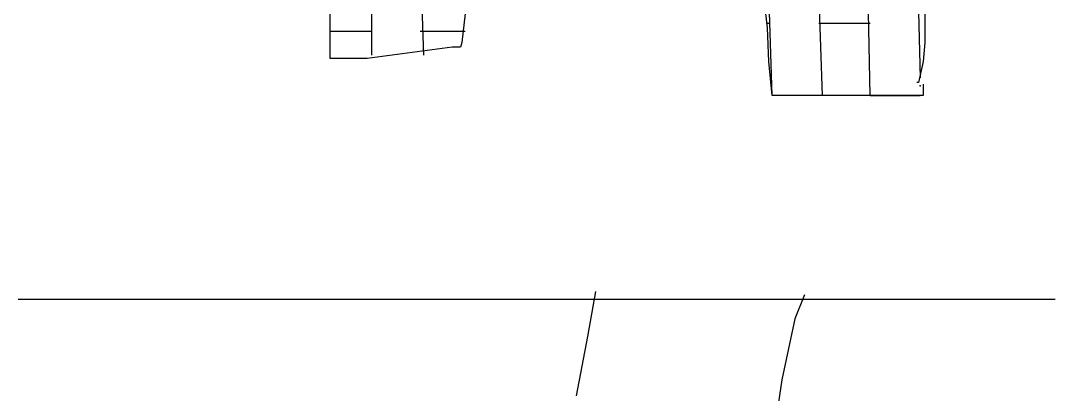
# Model space of a CAD drawing. Extents: x 731154 to 731744, y 4379381 to 4380408.
# Drawn here: x 731185.58 to 731192.02, y 4380235.47 to 4380237.8 of the extents above; entities that cross this region are included whole.
import ezdxf

# ---------------------------------------------------------------- set-up
doc = ezdxf.new("R2010")
doc.units = 0
doc.layers.get('0').update_dxf_attribs({"linetype": 'CONTINUOUS'})

msp = doc.modelspace()

# ---------------------------------------------------------------- linework, layer by layer
at = {"color": 0, "linetype": 'CONTINUOUS'}
for p, q in [((731187.51, 4380237.56), (731187.51, 4380237.9)), ((731187.51, 4380237.56), (731187.51, 4380237.9)), ((731188.35, 4380237.84), (731188.33, 4380237.66)), ((731188.35, 4380237.84), (731188.33, 4380237.66)), ((731190.23, 4380237.75), (731190.22, 4380237.84)), ((731190.23, 4380237.75), (731190.22, 4380237.84)), ((731191.21, 4380237.84), (731191.21, 4380237.66)), ((731191.21, 4380237.84), (731191.21, 4380237.66)), ((731187.51, 4380237.73), (731187.77, 4380237.73)), ((731187.51, 4380237.73), (731187.77, 4380237.73)), ((731188.07, 4380237.73), (731188.35, 4380237.73)), ((731188.07, 4380237.73), (731188.35, 4380237.73)), ((731190.23, 4380237.78), (731190.24, 4380237.78)), ((731190.23, 4380237.78), (731190.24, 4380237.78)), ((731190.24, 4380237.54), (731190.23, 4380237.75)), ((731190.24, 4380237.54), (731190.23, 4380237.75)), ((731190.55, 4380237.78), (731190.87, 4380237.78)), ((731190.55, 4380237.78), (731190.87, 4380237.78)), ((731188.33, 4380237.66), (731188.32, 4380237.63)), ((731188.33, 4380237.66), (731188.32, 4380237.63)), ((731191.21, 4380237.66), (731191.2, 4380237.54)), ((731191.21, 4380237.66), (731191.2, 4380237.54)), ((731188.27, 4380237.63), (731187.74, 4380237.56)), ((731188.27, 4380237.63), (731187.74, 4380237.56)), ((731188.32, 4380237.63), (731188.27, 4380237.63)), ((731188.32, 4380237.63), (731188.27, 4380237.63)), ((731187.74, 4380237.56), (731187.51, 4380237.56)), ((731187.74, 4380237.56), (731187.51, 4380237.56)), ((731190.26, 4380237.33), (731190.24, 4380237.54)), ((731190.26, 4380237.33), (731190.24, 4380237.54)), ((731191.2, 4380237.54), (731191.17, 4380237.41)), ((731191.2, 4380237.54), (731191.17, 4380237.41)), ((731191.17, 4380237.41), (731191.16, 4380237.41)), ((731191.17, 4380237.41), (731191.16, 4380237.41)), ((731191.2, 4380237.4), (731191.2, 4380237.33)), ((731191.2, 4380237.4), (731191.2, 4380237.33)), ((731190.72, 4380237.33), (731190.26, 4380237.33)), ((731190.72, 4380237.33), (731190.26, 4380237.33)), ((731191.2, 4380237.33), (731190.72, 4380237.33)), ((731191.2, 4380237.33), (731190.72, 4380237.33)), ((731190.87, 4380237.33), (731191.18, 4380237.33)), ((731190.87, 4380237.33), (731191.18, 4380237.33)), ((731186.18, 4380236.06), (731185.57, 4380236.06)), ((731186.18, 4380236.06), (731185.57, 4380236.06)), ((731187.2, 4380236.06), (731186.18, 4380236.06)), ((731187.2, 4380236.06), (731186.18, 4380236.06)), ((731188.07, 4380236.06), (731187.2, 4380236.06)), ((731188.07, 4380236.06), (731187.2, 4380236.06)), ((731189.16, 4380236.06), (731188.07, 4380236.06)), ((731189.16, 4380236.06), (731188.07, 4380236.06)), ((731189.16, 4380236.11), (731189.11, 4380235.83)), ((731189.16, 4380236.11), (731189.11, 4380235.83)), ((731189.42, 4380236.06), (731189.16, 4380236.06)), ((731189.42, 4380236.06), (731189.16, 4380236.06)), ((731189.97, 4380236.06), (731189.42, 4380236.06)), ((731189.97, 4380236.06), (731189.42, 4380236.06)), ((731190.45, 4380236.06), (731189.97, 4380236.06)), ((731190.45, 4380236.06), (731189.97, 4380236.06)), ((731190.46, 4380236.09), (731190.4, 4380235.94)), ((731190.46, 4380236.09), (731190.4, 4380235.94)), ((731190.82, 4380236.06), (731190.45, 4380236.06)), ((731190.82, 4380236.06), (731190.45, 4380236.06)), ((731192.02, 4380236.06), (731190.82, 4380236.06)), ((731192.02, 4380236.06), (731190.82, 4380236.06)), ((731190.4, 4380235.94), (731190.32, 4380235.56)), ((731190.4, 4380235.94), (731190.32, 4380235.56)), ((731189.11, 4380235.83), (731189.04, 4380235.46)), ((731189.11, 4380235.83), (731189.04, 4380235.46)), ((731190.32, 4380235.56), (731190.28, 4380235.29)), ((731190.32, 4380235.56), (731190.28, 4380235.29))]:
    msp.add_line(p, q, dxfattribs=at)
for points in [[(731190.26, 4380237.33), (731190.23, 4380238.24), (731190.54, 4380238.24), (731190.57, 4380237.33)], [(731190.26, 4380237.33), (731190.23, 4380238.24), (731190.54, 4380238.24), (731190.57, 4380237.33)], [(731190.87, 4380237.33), (731190.85, 4380238.26), (731191.16, 4380238.26), (731191.18, 4380237.44)], [(731190.87, 4380237.33), (731190.85, 4380238.26), (731191.16, 4380238.26), (731191.18, 4380237.44)], [(731187.77, 4380237.58), (731187.77, 4380238.19), (731188.07, 4380238.19), (731188.09, 4380237.58)], [(731187.77, 4380237.58), (731187.77, 4380238.19), (731188.07, 4380238.19), (731188.09, 4380237.58)]]:
    msp.add_lwpolyline(points, dxfattribs=at)
msp.add_point((731191.18, 4380237.39), dxfattribs=at)
msp.add_point((731191.18, 4380237.39), dxfattribs=at)

# ---------------------------------------------------------------- meshes
mesh = msp.add_polyface(dxfattribs=at)
corners = [(731154.5, 4379381), (731154.5, 4379381), (731154.5, 4379571.9618), (731462.5, 4379381), (731154.5, 4379746.4935), (731744, 4379381), (731154.5, 4380407.5), (731744, 4380042.0065), (731744, 4380407.5)]
mesh.append_faces([[corners[k] for k in face] for face in [(0, 1, 3, 2), (2, 3, 5, 4), (4, 5, 7, 6), (6, 7, 8, 8)]], dxfattribs={"vtx0": -1, "vtx2": -1, "color": 0})
mesh = msp.add_polyface(dxfattribs=at)
corners = [(731164.5, 4380221), (731164.5, 4380221), (731164.5, 4380395.2713), (731445.58, 4380221), (731164.5, 4380401.5), (731445.58, 4380227.2287), (731445.58, 4380401.5)]
mesh.append_faces([[corners[k] for k in face] for face in [(0, 1, 3, 2), (2, 3, 5, 4), (4, 5, 6, 6)]], dxfattribs={"vtx0": -1, "vtx2": -1, "color": 0})

doc.saveas('drawing.dxf')
